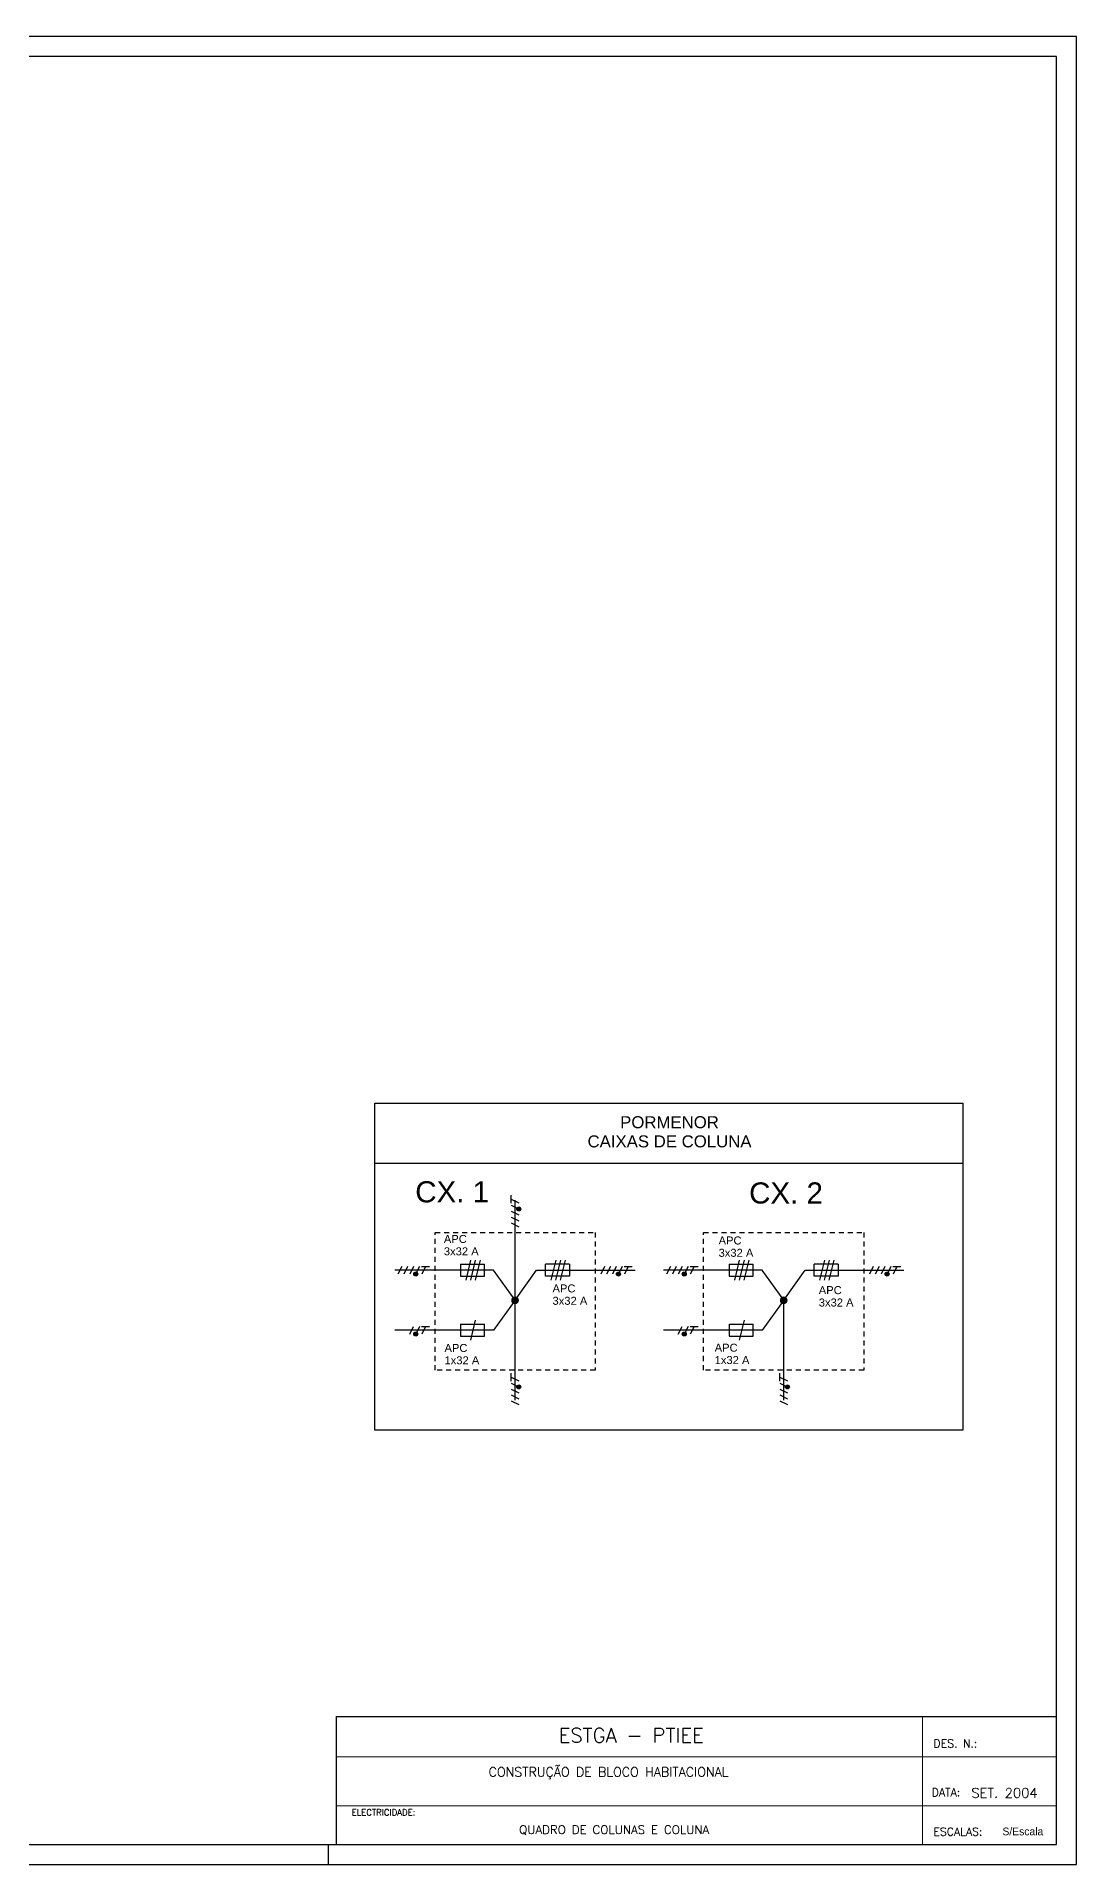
# Model space of a CAD drawing. Header units: millimetres. Extents: x 295 to 451, y 123 to 169.
# Drawn here: x 345.43 to 371.42, y 122.88 to 168.56 of the extents above; entities that cross this region are included whole.
import ezdxf
from ezdxf.enums import TextEntityAlignment as Align

# ---------------------------------------------------------------- set-up
doc = ezdxf.new("R2010")
doc.units = ezdxf.units.MM
doc.linetypes.add('HIDDEN2', pattern=[0.1875, 0.125, -0.0625])
doc.layers.add('PORMENORES', color=10, linetype='Continuous')
doc.styles.add('ARIAL', font='arial.ttf', dxfattribs={"width": 0.8})
doc.styles.add('ROMANS', font='romans.shx', dxfattribs={"height": 1.5})
doc.styles.add('STYLE1', font='sanss___.ttf')

# ---------------------------------------------------------------- blocks, each defined once
blk = doc.blocks.new('LINHAS3')
h = blk.add_hatch(color=7)
edge = h.paths.add_edge_path()
edge.add_arc((0.394, -0.095), 0.05, 0, 360)
at = {"color": 7}
for p, q in [((0.048, 0.096), (-0.048, -0.096)), ((0.193, 0.096), (0.098, -0.095)), ((0.339, 0.096), (0.244, -0.095)), ((0.489, 0.096), (0.416, -0.05)), ((0.639, 0.096), (0.544, -0.095))]:
    blk.add_line(p, q, dxfattribs=at)
blk.add_lwpolyline([(0.539, 0.096), (0.639, 0.096), (0.739, 0.096)], dxfattribs=at)
blk.add_circle((0.394, -0.095), 0.05, dxfattribs=at)
blk = doc.blocks.new('CX-DERIV')
h = blk.add_hatch(color=7)
edge = h.paths.add_edge_path()
edge.add_arc((0, 0), 0.05, 0, 360)
blk.add_circle((0, 0), 0.05)

msp = doc.modelspace()

# ---------------------------------------------------------------- hatches: boundary and pattern name
h = msp.add_hatch(color=256)
edge = h.paths.add_edge_path()
edge.add_arc((354.903, 136.134), 0.05, 0, 360)
h = msp.add_hatch(color=256)
edge = h.paths.add_edge_path()
edge.add_arc((361.618, 136.134), 0.05, 0, 360)

# ---------------------------------------------------------------- linework, layer by layer
for p, q in [((354.753, 136.134), (354.848, 136.325)), ((354.998, 136.325), (354.903, 136.134)), ((355.048, 136.325), (355.248, 136.325)), ((355.148, 136.325), (355.053, 136.134)), ((361.468, 136.134), (361.563, 136.325)), ((361.713, 136.325), (361.618, 136.134)), ((361.763, 136.325), (361.963, 136.325)), ((361.863, 136.325), (361.768, 136.134))]:
    msp.add_line(p, q)
for centre in [(354.903, 136.134), (361.618, 136.134)]:
    msp.add_circle(centre, 0.05)
at = {"layer": 'PORMENORES', "color": 7}
for p, q in [((371.419, 168.559), (294.919, 168.559)), ((371.419, 122.88), (371.419, 168.559)), ((370.919, 168.059), (297.919, 168.059)), ((370.919, 123.38), (370.919, 168.059)), ((352.919, 126.574), (370.919, 126.574)), ((352.919, 126.574), (352.919, 123.38)), ((297.919, 123.38), (370.919, 123.38)), ((352.719, 123.38), (352.719, 122.88)), ((294.919, 122.88), (371.419, 122.88))]:
    msp.add_line(p, q, dxfattribs=at)
at = {"layer": 'PORMENORES', "color": 8}
for p, q in [((353.886, 141.901), (368.581, 141.901)), ((353.886, 133.729), (353.886, 141.901)), ((368.581, 141.901), (368.581, 133.729)), ((353.886, 140.401), (368.581, 140.401)), ((368.581, 133.729), (353.886, 133.729))]:
    msp.add_line(p, q, dxfattribs=at)
at = {"layer": 'PORMENORES'}
for p, q in [((357.386, 134.479), (357.386, 139.479)), ((356.162, 137.479), (356.285, 137.979)), ((356.28, 137.479), (356.402, 137.979)), ((356.397, 137.479), (356.52, 137.979)), ((358.291, 137.479), (358.414, 137.979)), ((358.408, 137.479), (358.531, 137.979)), ((358.526, 137.479), (358.648, 137.979)), ((362.878, 137.479), (363, 137.979)), ((362.995, 137.479), (363.118, 137.979)), ((363.112, 137.479), (363.235, 137.979)), ((365.006, 137.479), (365.129, 137.979)), ((365.123, 137.479), (365.246, 137.979)), ((365.241, 137.479), (365.364, 137.979)), ((356.851, 137.729), (354.386, 137.729)), ((356.021, 137.879), (356.021, 137.579)), ((356.021, 137.879), (356.621, 137.879)), ((356.021, 137.579), (356.621, 137.579)), ((356.621, 137.579), (356.621, 137.879)), ((357.386, 136.979), (356.851, 137.729)), ((357.386, 136.979), (357.92, 137.729)), ((357.92, 137.729), (360.386, 137.729)), ((358.15, 137.579), (358.15, 137.879)), ((358.75, 137.879), (358.15, 137.879)), ((358.75, 137.579), (358.15, 137.579)), ((358.75, 137.879), (358.75, 137.579)), ((363.566, 137.729), (361.101, 137.729)), ((362.737, 137.879), (363.337, 137.879)), ((362.737, 137.879), (362.737, 137.579)), ((362.737, 137.579), (363.337, 137.579)), ((363.337, 137.579), (363.337, 137.879)), ((364.101, 136.979), (363.566, 137.729)), ((364.101, 136.979), (364.635, 137.729)), ((364.635, 137.729), (367.101, 137.729)), ((364.865, 137.579), (364.865, 137.879)), ((365.465, 137.879), (364.865, 137.879)), ((365.465, 137.579), (364.865, 137.579)), ((365.465, 137.879), (365.465, 137.579)), ((357.386, 136.979), (356.851, 136.229)), ((364.101, 136.979), (363.566, 136.229)), ((364.101, 134.479), (364.101, 136.979)), ((356.851, 136.229), (354.386, 136.229)), ((356.021, 136.379), (356.021, 136.079)), ((356.021, 136.379), (356.621, 136.379)), ((356.28, 135.979), (356.402, 136.479)), ((356.621, 136.079), (356.621, 136.379)), ((363.566, 136.229), (361.101, 136.229)), ((362.737, 136.379), (363.337, 136.379)), ((362.737, 136.379), (362.737, 136.079)), ((362.995, 135.979), (363.118, 136.479)), ((363.337, 136.079), (363.337, 136.379)), ((356.021, 136.079), (356.621, 136.079)), ((362.737, 136.079), (363.337, 136.079))]:
    msp.add_line(p, q, dxfattribs=at)
at = {"layer": 'PORMENORES', "color": 7, "linetype": 'HIDDEN2'}
for p, q in [((355.386, 135.236), (355.386, 138.674)), ((355.386, 138.674), (359.386, 138.674)), ((359.386, 138.674), (359.386, 135.236)), ((362.101, 138.674), (366.101, 138.674)), ((362.101, 135.236), (362.101, 138.674)), ((366.101, 138.674), (366.101, 135.236)), ((359.386, 135.236), (355.386, 135.236)), ((366.101, 135.236), (362.101, 135.236))]:
    msp.add_line(p, q, dxfattribs=at)
at = {"layer": 'PORMENORES', "color": 7, "lineweight": 0}
for p, q in [((367.575, 126.574), (367.575, 123.38)), ((352.919, 125.57), (370.919, 125.57)), ((352.919, 124.343), (370.919, 124.343))]:
    msp.add_line(p, q, dxfattribs=at)

# ---------------------------------------------------------------- block references
at = {"layer": 'PORMENORES', "rotation": 90}
for p in [(357.386, 138.866), (357.386, 134.42), (364.101, 134.42)]:
    msp.add_blockref('LINHAS3', p, dxfattribs=at)
at = {"layer": 'PORMENORES'}
for p in [(354.509, 137.729), (359.578, 137.729), (361.224, 137.729), (366.293, 137.729)]:
    msp.add_blockref('LINHAS3', p, dxfattribs=at)
at = {"layer": 'PORMENORES', "yscale": 1.5, "zscale": 1.5}
for p, xscale in [((357.386, 136.979), -1.5), ((357.386, 136.979), -1.5), ((357.386, 136.979), 1.5), ((357.386, 136.979), 1.5), ((364.101, 136.979), 1.5), ((364.101, 136.979), 1.5), ((364.101, 136.979), -1.5), ((364.101, 136.979), -1.5)]:
    msp.add_blockref('CX-DERIV', p, dxfattribs=dict(at, xscale=xscale))

# ---------------------------------------------------------------- texts
at = {"layer": 'PORMENORES', "color": 7, "style": 'STYLE1'}
for s, p in [('PORMENOR', (361.248, 141.429)), ('CAIXAS DE COLUNA', (361.248, 140.95))]:
    msp.add_text(s, height=0.3, dxfattribs=at).set_placement(p, align=Align.MIDDLE)
at = {"layer": 'PORMENORES', "color": 7, "style": 'ARIAL'}
for s, height, p in [(' CX. 1', 0.528, (354.687, 139.425)), (' CX. 2', 0.528, (363.033, 139.396)), ('APC', 0.2, (355.607, 138.41)), ('APC', 0.2, (362.474, 138.373)), ('3x32 A', 0.2, (355.607, 138.101)), ('3x32 A', 0.2, (362.474, 138.065)), ('APC', 0.2, (358.323, 137.175)), ('3x32 A', 0.2, (358.323, 136.866)), ('APC', 0.2, (364.978, 137.132)), ('3x32 A', 0.2, (364.978, 136.823)), ('APC', 0.2, (355.623, 135.686)), ('APC', 0.2, (362.376, 135.694)), ('1x32 A', 0.2, (355.623, 135.378)), ('1x32 A', 0.2, (362.376, 135.385))]:
    msp.add_text(s, height=height, dxfattribs=at).set_placement(p)
at = {"layer": 'PORMENORES', "color": 7, "lineweight": 0, "style": 'ROMANS'}
for s, height, p in [('ESTGA - PTIEE', 0.36, (360.289, 126.108)), ('DES. N.:', 0.2, (368.394, 125.904)), ('CONSTRUÇÃO DE BLOCO HABITACIONAL', 0.2304, (359.724, 125.189)), ('DATA:', 0.2, (368.158, 124.682)), ('SET. 2004', 0.24, (369.621, 124.667)), ('ELECTRICIDADE:', 0.15552, (354.099, 124.181)), ('QUADRO DE COLUNAS E COLUNA', 0.216, (359.864, 123.739)), ('ESCALAS:', 0.2, (368.455, 123.698))]:
    msp.add_text(s, height=height, dxfattribs=at).set_placement(p, align=Align.MIDDLE)
at = {"layer": 'PORMENORES', "color": 7, "lineweight": 0}
msp.add_text('S/Escala', height=0.1935, dxfattribs=at).set_placement((370.08, 123.709), align=Align.MIDDLE)

doc.saveas('drawing.dxf')
